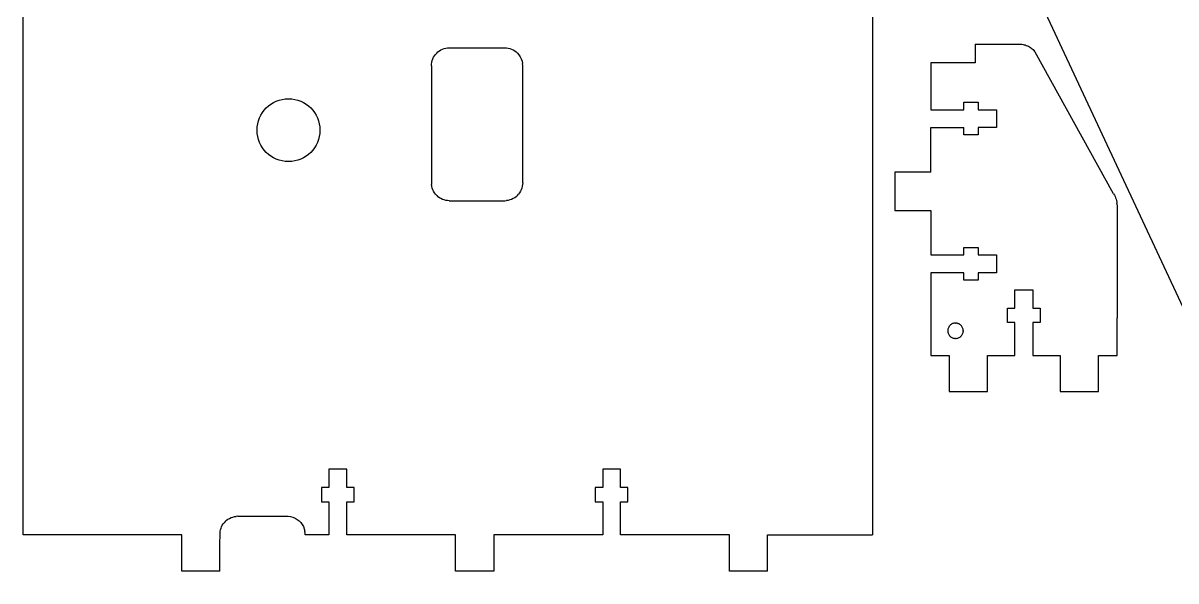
# Model space of a CAD drawing. Header units: millimetres. Extents: x -794 to 1477, y -521 to -225.
# Drawn here: x -142.2 to 44.7, y -418.3 to -327.8 of the extents above; entities that cross this region are included whole.
import ezdxf

# ---------------------------------------------------------------- set-up
doc = ezdxf.new("R2010")
doc.units = ezdxf.units.MM
doc.linetypes.add('HIDDEN', pattern=[9.525, 6.35, -3.175])
doc.layers.get('0').update_dxf_attribs({"color": 253, "lineweight": 70, "true_color": 0x8faf8f})
doc.layers.add('Hidden', color=98, linetype='Continuous', lineweight=70, true_color=0x054805)

msp = doc.modelspace()

# ---------------------------------------------------------------- linework, layer by layer
at = {"color": 98, "lineweight": -3, "true_color": 0x054805}
for p, q in [((-18.57, -235.69), (109.96, -511.33)), ((-142.25, -410.77), (-142.25, -281.58)), ((-4.48, -281.58), (-4.48, -410.77)), ((-75.52, -333.07), (-75.35, -332.84)), ((-75.16, -332.63), (-75.35, -332.84)), ((-75.16, -332.63), (-74.95, -332.44)), ((-74.95, -332.44), (-74.72, -332.27)), ((-74.72, -332.27), (-74.48, -332.12)), ((-74.48, -332.12), (-74.22, -332)), ((-74.22, -332), (-73.95, -331.9)), ((-73.95, -331.9), (-73.68, -331.83)), ((-73.68, -331.83), (-73.4, -331.79)), ((-73.4, -331.79), (-73.11, -331.78)), ((-73.11, -331.78), (-64.11, -331.78)), ((-64.11, -331.78), (-63.83, -331.79)), ((-63.83, -331.79), (-63.55, -331.83)), ((-63.55, -331.83), (-63.27, -331.9)), ((-63.27, -331.9), (-63, -332)), ((-63, -332), (-62.75, -332.12)), ((-62.75, -332.12), (-62.5, -332.27)), ((-62.5, -332.27), (-62.27, -332.44)), ((-62.06, -332.63), (-62.27, -332.44)), ((-62.06, -332.63), (-61.81, -332.91)), ((12.19, -331.18), (13.86, -331.18)), ((12.19, -331.18), (12.19, -334.18)), ((13.86, -331.18), (14.16, -331.18)), ((14.16, -331.18), (16.47, -331.18)), ((16.47, -331.18), (16.79, -331.18)), ((16.79, -331.18), (17.72, -331.18)), ((17.72, -331.18), (18.01, -331.18)), ((18.01, -331.18), (18.51, -331.18)), ((18.51, -331.18), (18.73, -331.18)), ((18.73, -331.18), (19.01, -331.18)), ((19.01, -331.18), (19.08, -331.18)), ((19.08, -331.18), (19.27, -331.18)), ((19.27, -331.18), (19.31, -331.18)), ((19.31, -331.18), (19.39, -331.18)), ((19.39, -331.18), (19.58, -331.18)), ((19.58, -331.18), (19.76, -331.2)), ((19.76, -331.2), (19.95, -331.22)), ((19.95, -331.22), (20.13, -331.26)), ((20.13, -331.26), (20.31, -331.31)), ((20.31, -331.31), (20.48, -331.37)), ((20.48, -331.37), (20.65, -331.44)), ((20.65, -331.44), (20.82, -331.52)), ((20.82, -331.52), (20.98, -331.61)), ((20.98, -331.61), (21.14, -331.71)), ((21.14, -331.71), (21.29, -331.82)), ((21.29, -331.82), (21.43, -331.94)), ((21.43, -331.94), (21.57, -332.06)), ((21.57, -332.06), (21.69, -332.2)), ((21.69, -332.2), (21.81, -332.34)), ((21.92, -332.49), (21.81, -332.34)), ((34.63, -355.47), (21.92, -332.49)), ((-76.01, -334.68), (-76, -334.4)), ((-76.01, -334.68), (-76.01, -353.68)), ((-76, -334.4), (-75.96, -334.11)), ((-75.96, -334.11), (-75.89, -333.84)), ((-75.89, -333.84), (-75.79, -333.57)), ((-75.79, -333.57), (-75.67, -333.31)), ((-75.67, -333.31), (-75.52, -333.07)), ((-61.81, -332.91), (-61.6, -333.23)), ((-61.6, -333.23), (-61.43, -333.57)), ((-61.43, -333.57), (-61.31, -333.93)), ((-61.31, -333.93), (-61.24, -334.3)), ((-61.21, -334.68), (-61.24, -334.3)), ((-61.21, -353.68), (-61.21, -334.68)), ((12.19, -334.18), (4.99, -334.18)), ((4.99, -334.18), (4.99, -341.81)), ((4.99, -341.81), (10.35, -341.81)), ((10.35, -341.81), (10.35, -340.61)), ((10.35, -340.61), (12.65, -340.61)), ((12.65, -340.61), (12.65, -341.81)), ((12.65, -341.81), (15.65, -341.81)), ((15.65, -341.81), (15.65, -344.71)), ((4.99, -344.71), (10.35, -344.71)), ((4.99, -351.94), (4.99, -344.71)), ((10.35, -345.91), (10.35, -344.71)), ((12.65, -345.91), (10.35, -345.91)), ((15.65, -344.71), (12.65, -344.71)), ((12.65, -344.71), (12.65, -345.91)), ((4.99, -351.94), (-0.85, -351.94)), ((-0.85, -351.94), (-0.85, -358.14)), ((-76.01, -353.68), (-76, -353.96)), ((-75.96, -354.24), (-76, -353.96)), ((-75.89, -354.52), (-75.96, -354.24)), ((-75.79, -354.79), (-75.89, -354.52)), ((-75.67, -355.04), (-75.79, -354.79)), ((-75.52, -355.29), (-75.67, -355.04)), ((-75.35, -355.52), (-75.52, -355.29)), ((-61.7, -355.29), (-61.87, -355.52)), ((-61.55, -355.04), (-61.7, -355.29)), ((-61.43, -354.79), (-61.55, -355.04)), ((-61.34, -354.52), (-61.43, -354.79)), ((-61.27, -354.24), (-61.34, -354.52)), ((-61.23, -353.96), (-61.27, -354.24)), ((-61.21, -353.68), (-61.23, -353.96)), ((-75.16, -355.73), (-75.35, -355.52)), ((-75.16, -355.73), (-74.95, -355.92)), ((-74.72, -356.09), (-74.95, -355.92)), ((-74.48, -356.23), (-74.72, -356.09)), ((-74.22, -356.36), (-74.48, -356.23)), ((-73.95, -356.45), (-74.22, -356.36)), ((-73.68, -356.52), (-73.95, -356.45)), ((-73.39, -356.56), (-73.68, -356.52)), ((-73.11, -356.58), (-73.39, -356.56)), ((-73.11, -356.58), (-64.11, -356.58)), ((-64.11, -356.58), (-63.83, -356.56)), ((-63.55, -356.52), (-63.83, -356.56)), ((-63.27, -356.45), (-63.55, -356.52)), ((-63, -356.36), (-63.27, -356.45)), ((-62.75, -356.23), (-63, -356.36)), ((-62.5, -356.09), (-62.75, -356.23)), ((-62.27, -355.92), (-62.5, -356.09)), ((-62.06, -355.73), (-62.27, -355.92)), ((-62.06, -355.73), (-61.87, -355.52)), ((34.63, -355.47), (34.76, -355.67)), ((34.76, -355.67), (34.87, -355.88)), ((34.87, -355.88), (34.97, -356.1)), ((34.97, -356.1), (35.05, -356.32)), ((35.05, -356.32), (35.11, -356.55)), ((35.11, -356.55), (35.16, -356.79)), ((35.16, -356.79), (35.18, -357.02)), ((35.19, -357.26), (35.18, -357.02)), ((-0.85, -358.14), (4.99, -358.14)), ((4.99, -358.14), (4.99, -365.38)), ((35.19, -357.26), (35.19, -363.36)), ((10.35, -365.38), (10.35, -364.18)), ((10.35, -364.18), (12.65, -364.18)), ((12.65, -364.18), (12.65, -365.38)), ((35.19, -363.36), (35.19, -369.47)), ((4.99, -365.38), (10.35, -365.38)), ((12.65, -365.38), (15.65, -365.38)), ((15.65, -365.38), (15.65, -368.28)), ((4.99, -368.28), (4.99, -381.67)), ((10.35, -368.28), (4.99, -368.28)), ((10.35, -369.48), (10.35, -368.28)), ((15.65, -368.28), (12.65, -368.28)), ((12.65, -368.28), (12.65, -369.48)), ((12.65, -369.48), (10.35, -369.48)), ((35.19, -369.47), (35.19, -375.57)), ((18.64, -374.02), (18.64, -371.02)), ((18.64, -371.02), (21.54, -371.02)), ((21.54, -371.02), (21.54, -374.02)), ((17.44, -376.32), (17.44, -374.02)), ((17.44, -374.02), (18.64, -374.02)), ((21.54, -374.02), (22.74, -374.02)), ((22.74, -374.02), (22.74, -376.32)), ((35.19, -381.67), (35.19, -375.57)), ((7.75, -377.55), (7.74, -377.67)), ((7.74, -377.67), (7.75, -377.8)), ((7.77, -377.43), (7.75, -377.55)), ((7.8, -377.31), (7.77, -377.43)), ((7.84, -377.2), (7.8, -377.31)), ((7.89, -377.09), (7.84, -377.2)), ((7.95, -376.98), (7.89, -377.09)), ((7.95, -376.98), (8.03, -376.88)), ((8.11, -376.79), (8.03, -376.88)), ((8.2, -376.71), (8.11, -376.79)), ((8.3, -376.64), (8.2, -376.71)), ((8.4, -376.57), (8.3, -376.64)), ((8.52, -376.52), (8.4, -376.57)), ((8.63, -376.48), (8.52, -376.52)), ((8.75, -376.45), (8.63, -376.48)), ((8.87, -376.43), (8.75, -376.45)), ((8.93, -376.43), (8.87, -376.43)), ((8.96, -376.43), (8.93, -376.43)), ((8.98, -376.42), (8.96, -376.43)), ((8.99, -376.42), (9.12, -376.43)), ((9.24, -376.45), (9.12, -376.43)), ((9.36, -376.48), (9.24, -376.45)), ((9.36, -376.48), (9.47, -376.52)), ((9.58, -376.57), (9.47, -376.52)), ((9.69, -376.64), (9.58, -376.57)), ((9.79, -376.71), (9.69, -376.64)), ((9.88, -376.79), (9.79, -376.71)), ((9.96, -376.88), (9.88, -376.79)), ((10.03, -376.98), (9.96, -376.88)), ((10.1, -377.09), (10.03, -376.98)), ((10.15, -377.2), (10.1, -377.09)), ((10.19, -377.31), (10.15, -377.2)), ((10.22, -377.43), (10.19, -377.31)), ((10.24, -377.55), (10.22, -377.43)), ((10.24, -377.61), (10.24, -377.55)), ((10.24, -377.64), (10.24, -377.61)), ((10.24, -377.66), (10.24, -377.64)), ((10.24, -377.67), (10.24, -377.8)), ((10.24, -377.67), (10.24, -377.67)), ((18.64, -376.32), (17.44, -376.32)), ((18.64, -381.67), (18.64, -376.32)), ((22.74, -376.32), (21.54, -376.32)), ((21.54, -376.32), (21.54, -381.67)), ((7.75, -377.8), (7.77, -377.92)), ((7.77, -377.92), (7.8, -378.04)), ((7.8, -378.04), (7.84, -378.15)), ((7.84, -378.15), (7.89, -378.26)), ((7.89, -378.26), (7.95, -378.37)), ((7.95, -378.37), (8.03, -378.47)), ((8.03, -378.47), (8.11, -378.56)), ((8.11, -378.56), (8.2, -378.64)), ((8.2, -378.64), (8.3, -378.71)), ((8.3, -378.71), (8.4, -378.78)), ((8.4, -378.78), (8.52, -378.83)), ((8.52, -378.83), (8.63, -378.87)), ((8.63, -378.87), (8.75, -378.9)), ((8.75, -378.9), (8.87, -378.92)), ((8.99, -378.92), (8.87, -378.92)), ((8.99, -378.92), (9.12, -378.92)), ((9.12, -378.92), (9.25, -378.9)), ((9.25, -378.9), (9.37, -378.87)), ((9.37, -378.87), (9.48, -378.83)), ((9.48, -378.83), (9.59, -378.77)), ((9.59, -378.77), (9.69, -378.71)), ((9.69, -378.71), (9.79, -378.64)), ((9.79, -378.64), (9.88, -378.56)), ((9.88, -378.56), (9.96, -378.47)), ((9.96, -378.47), (10.03, -378.37)), ((10.03, -378.37), (10.09, -378.27)), ((10.09, -378.27), (10.15, -378.16)), ((10.15, -378.16), (10.19, -378.05)), ((10.19, -378.05), (10.22, -377.93)), ((10.22, -377.93), (10.24, -377.8)), ((4.99, -381.67), (7.99, -381.67)), ((7.99, -381.67), (7.99, -387.52)), ((14.19, -387.52), (14.19, -381.67)), ((14.19, -381.67), (18.64, -381.67)), ((21.54, -381.67), (25.99, -381.67)), ((25.99, -381.67), (25.99, -387.52)), ((32.19, -387.52), (32.19, -381.67)), ((32.19, -381.67), (35.19, -381.67)), ((7.99, -387.52), (14.19, -387.52)), ((25.99, -387.52), (32.19, -387.52)), ((-89.75, -400.12), (-92.65, -400.12)), ((-92.65, -400.12), (-92.65, -403.12)), ((-89.75, -403.12), (-89.75, -400.12)), ((-45.33, -400.12), (-48.23, -400.12)), ((-48.23, -400.12), (-48.23, -403.12)), ((-45.33, -403.12), (-45.33, -400.12)), ((-92.65, -403.12), (-93.85, -403.12)), ((-93.85, -403.12), (-93.85, -405.42)), ((-88.55, -403.12), (-89.75, -403.12)), ((-88.55, -405.42), (-88.55, -403.12)), ((-48.23, -403.12), (-49.43, -403.12)), ((-49.43, -403.12), (-49.43, -405.42)), ((-44.13, -403.12), (-45.33, -403.12)), ((-44.13, -405.42), (-44.13, -403.12)), ((-93.85, -405.42), (-92.65, -405.42)), ((-92.65, -405.42), (-92.65, -405.77)), ((-92.65, -405.77), (-92.65, -405.91)), ((-89.75, -410.77), (-89.75, -405.42)), ((-89.75, -405.42), (-88.55, -405.42)), ((-49.43, -405.42), (-48.23, -405.42)), ((-48.23, -405.42), (-48.23, -410.77)), ((-45.33, -410.77), (-45.33, -405.42)), ((-45.33, -405.42), (-44.13, -405.42)), ((-92.65, -405.91), (-92.65, -406.07)), ((-92.65, -406.07), (-92.65, -406.25)), ((-92.65, -406.25), (-92.65, -406.66)), ((-92.65, -406.66), (-92.65, -407.11)), ((-92.65, -407.11), (-92.65, -408.1)), ((-110.14, -409.71), (-110.05, -409.47)), ((-110.05, -409.47), (-109.93, -409.24)), ((-109.93, -409.24), (-109.79, -409.02)), ((-109.79, -409.02), (-109.63, -408.81)), ((-109.46, -408.62), (-109.63, -408.81)), ((-109.46, -408.62), (-109.25, -408.43)), ((-109.25, -408.43), (-109.02, -408.26)), ((-109.02, -408.26), (-108.78, -408.12)), ((-108.78, -408.12), (-108.52, -407.99)), ((-108.52, -407.99), (-108.25, -407.9)), ((-108.25, -407.9), (-107.97, -407.83)), ((-107.97, -407.83), (-107.69, -407.79)), ((-107.41, -407.77), (-107.69, -407.79)), ((-107.41, -407.77), (-99.62, -407.77)), ((-99.62, -407.77), (-99.23, -407.78)), ((-99.23, -407.78), (-98.85, -407.83)), ((-98.85, -407.83), (-98.47, -407.93)), ((-98.47, -407.93), (-98.11, -408.08)), ((-98.11, -408.08), (-97.78, -408.28)), ((-97.78, -408.28), (-97.47, -408.52)), ((-97.47, -408.52), (-97.2, -408.8)), ((-97.2, -408.8), (-96.97, -409.11)), ((-96.97, -409.11), (-96.78, -409.45)), ((-96.78, -409.45), (-96.64, -409.81)), ((-92.65, -408.1), (-92.65, -409.08)), ((-92.65, -409.08), (-92.65, -409.53)), ((-116.51, -410.77), (-142.25, -410.77)), ((-116.51, -416.67), (-116.51, -410.77)), ((-110.31, -412.53), (-110.3, -410.47)), ((-110.3, -410.47), (-110.27, -410.21)), ((-110.27, -410.21), (-110.22, -409.96)), ((-110.22, -409.96), (-110.14, -409.71)), ((-96.64, -409.81), (-96.55, -410.19)), ((-96.51, -410.58), (-96.55, -410.19)), ((-96.51, -410.77), (-96.51, -410.58)), ((-92.65, -410.77), (-96.51, -410.77)), ((-92.65, -410.77), (-96.51, -410.77)), ((-92.65, -409.53), (-92.65, -409.94)), ((-92.65, -409.94), (-92.65, -410.12)), ((-92.65, -410.12), (-92.65, -410.28)), ((-92.65, -410.28), (-92.65, -410.42)), ((-92.65, -410.42), (-92.65, -410.54)), ((-92.65, -410.54), (-92.65, -410.64)), ((-92.65, -410.64), (-92.65, -410.71)), ((-92.65, -410.71), (-92.65, -410.76)), ((-92.65, -410.76), (-92.65, -410.77)), ((-72.09, -410.77), (-89.75, -410.77)), ((-72.09, -416.67), (-72.09, -410.77)), ((-48.23, -410.77), (-65.89, -410.77)), ((-65.89, -410.77), (-65.89, -416.67)), ((-27.68, -410.77), (-45.33, -410.77)), ((-27.68, -416.67), (-27.68, -410.77)), ((-21.48, -416.67), (-21.48, -410.77)), ((-21.48, -410.77), (-4.48, -410.77)), ((-110.31, -416.67), (-110.31, -412.53)), ((-110.31, -416.67), (-116.51, -416.67)), ((-65.89, -416.67), (-72.09, -416.67)), ((-21.48, -416.67), (-27.68, -416.67))]:
    msp.add_line(p, q, dxfattribs=at)
msp.add_circle((-99.19, -345.13), 5.1, dxfattribs=at)
at = {"layer": 'Hidden', "linetype": 'HIDDEN', "lineweight": -3}
for p, q in [((10.24, -377.64), (10.24, -377.66)), ((10.24, -377.67), (10.24, -377.66)), ((10.24, -377.67), (10.24, -377.67)), ((10.24, -377.67), (10.24, -377.67)), ((10.24, -377.67), (10.24, -377.67)), ((10.24, -377.67), (10.24, -377.67)), ((10.24, -377.67), (10.24, -377.67)), ((10.24, -377.67), (10.24, -377.67)), ((10.24, -377.67), (10.24, -377.67)), ((10.24, -377.67), (10.24, -377.67)), ((-92.65, -410.77), (-96.51, -410.77)), ((-92.65, -410.77), (-92.65, -410.77)), ((-92.65, -410.77), (-92.65, -410.77))]:
    msp.add_line(p, q, dxfattribs=at)

doc.saveas('drawing.dxf')
